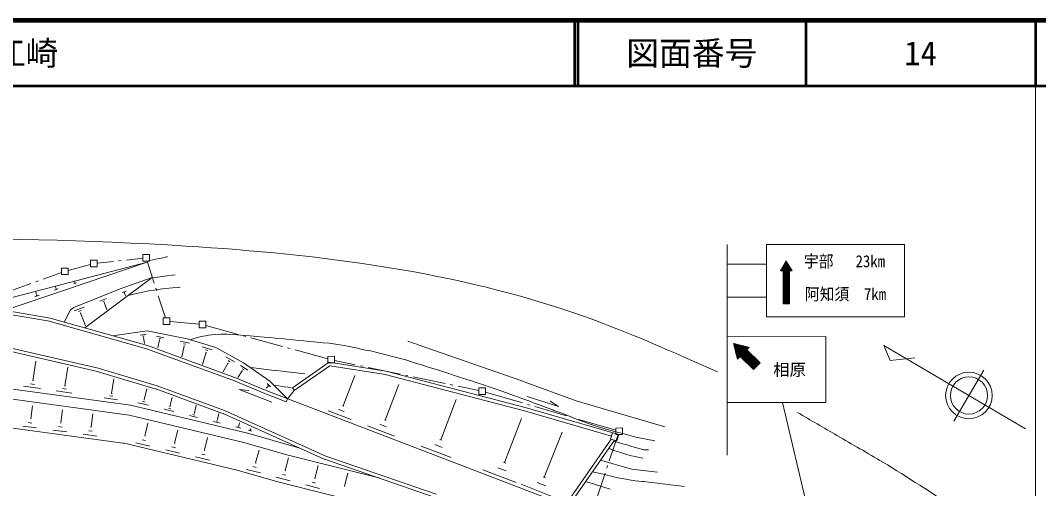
# Model space of a CAD drawing. Units: millimetres, scale not verified. Extents: x 40000 to 680000, y 20000 to 380000.
# Drawn here: x 424234 to 579500, y 308643 to 380000 of the extents above; entities that cross this region are included whole.
import ezdxf
from ezdxf.enums import TextEntityAlignment as Align

# ---------------------------------------------------------------- set-up
doc = ezdxf.new("R2010")
doc.units = ezdxf.units.MM
doc.header["$LTSCALE"] = 1000
for name, color, linetype, lineweight in [('M-BGD', 7, 'Continuous', 13), ('M-BMK-ROW', 30, 'Continuous', 13), ('M-BMK-SRVR', 3, 'Continuous', 13), ('M-STR-HTXT', 7, 'Continuous', 13), ('M-STR-STRC', 7, 'Continuous', 13), ('M-TTL', 2, 'Continuous', 140), ('M-TTL-BAND', 7, 'Continuous', 13), ('M-TTL-LINE', 7, 'Continuous', 50)]:
    doc.layers.add(name, color=color, linetype=linetype, lineweight=lineweight)
doc.layers.add('M-TTL-TXT', color=7, linetype='Continuous')
doc.styles.add('ＭＳ ゴシック', font='')
doc.styles.get('ＭＳ ゴシック').set_extended_font_data('MS Gothic')

msp = doc.modelspace()

# ---------------------------------------------------------------- linework, layer by layer
at = {"layer": 'M-BGD'}
for p, q in [((443561, 343156), (419860, 336965)), ((443561, 343156), (421824, 335803)), ((443551, 343307), (444834, 343588)), ((444834, 343588), (445746, 343779)), ((445746, 343779), (446528, 343949)), ((446528, 343949), (446678, 343979)), ((432497, 340006), (432607, 340036)), ((432507, 340106), (432537, 340116)), ((432527, 340106), (432517, 340116)), ((444324, 340811), (434063, 333141)), ((444324, 340811), (439433, 339106)), ((444374, 340791), (445547, 340942)), ((445547, 340942), (446559, 341073)), ((446559, 341073), (447441, 341183)), ((447441, 341183), (447822, 341233)), ((426695, 338240), (426584, 338571)), ((429461, 338892), (430002, 339073)), ((429651, 339193), (429591, 339373)), ((429621, 339063), (429761, 339113)), ((429641, 339193), (429671, 339203)), ((432367, 339855), (432798, 340006)), ((439433, 339106), (432388, 336257)), ((440345, 338755), (439754, 338535)), ((440165, 338555), (440015, 338495)), ((441909, 338375), (442901, 338586)), ((442901, 338586), (443773, 338767)), ((443773, 338767), (444615, 338907)), ((444615, 338907), (445537, 339028)), ((445537, 339028), (446369, 339128)), ((446369, 339128), (447441, 339229)), ((447441, 339229), (448394, 339299)), ((448394, 339299), (448624, 339319)), ((411841, 336962), (428670, 334151)), ((411891, 337464), (428760, 334642)), ((426464, 337889), (427096, 338100)), ((426655, 338090), (426815, 338140)), ((426675, 338240), (426715, 338250)), ((437369, 337622), (436357, 337231)), ((437068, 337271), (436808, 337181)), ((437049, 337030), (436988, 337010)), ((437018, 337020), (437440, 335908)), ((440155, 338415), (440115, 338405)), ((440135, 338405), (440276, 338034)), ((440686, 338094), (441909, 338375)), ((431877, 335876), (430916, 334032)), ((432388, 336257), (431877, 335876)), ((433942, 336308), (432438, 335736)), ((433491, 335797), (433120, 335656)), ((433471, 335446), (433371, 335406)), ((433421, 335426), (434173, 333461)), ((443485, 329956), (428620, 334161)), ((443615, 330438), (428760, 334642)), ((438283, 331949), (443585, 332693)), ((443585, 332693), (449689, 331472)), ((442502, 332031), (443414, 332161)), ((442873, 331901), (443104, 331931)), ((442984, 331730), (443044, 331730)), ((443014, 331730), (443144, 330768)), ((444978, 331881), (446121, 331641)), ((445449, 331300), (445199, 330077)), ((445359, 331561), (445640, 331501)), ((445419, 331310), (445489, 331300)), ((448617, 331121), (450030, 330820)), ((449088, 330720), (449439, 330650)), ((449689, 331472), (454039, 330170)), ((450912, 331592), (450100, 331342)), ((451784, 331803), (450912, 331592)), ((452756, 331984), (451784, 331803)), ((452926, 332014), (452756, 331984)), ((453928, 332145), (452926, 332014)), ((454810, 332195), (453928, 332145)), ((455692, 332175), (454810, 332195)), ((456665, 332115), (455692, 332175)), ((457867, 332036), (456665, 332115)), ((457857, 332036), (459200, 331926)), ((459200, 331926), (460363, 331826)), ((460363, 331826), (461385, 331736)), ((461385, 331736), (462297, 331656)), ((462297, 331656), (463149, 331576)), ((463149, 331576), (463981, 331496)), ((463981, 331496), (464833, 331416)), ((464833, 331416), (465755, 331316)), ((465755, 331316), (466768, 331217)), ((466768, 331217), (467399, 331147)), ((467399, 331147), (468492, 331047)), ((468492, 331047), (469474, 330957)), ((469474, 330957), (470406, 330877)), ((470406, 330877), (471318, 330787)), ((471318, 330787), (472280, 330667)), ((483305, 331101), (484177, 330811)), ((484177, 330811), (484829, 330591)), ((435979, 326506), (419992, 330190)), ((436089, 326997), (420102, 330671)), ((457028, 325029), (443445, 329966)), ((457198, 325501), (443615, 330438)), ((449208, 330399), (448848, 328725)), ((449158, 330409), (449248, 330399)), ((451954, 330260), (453498, 329809)), ((452546, 329418), (452005, 327564)), ((452446, 329779), (452827, 329669)), ((452496, 329428), (452596, 329398)), ((454039, 330170), (458270, 327816)), ((472280, 330667), (473323, 330497)), ((473323, 330497), (473614, 330447)), ((473614, 330447), (474606, 330257)), ((474606, 330257), (475448, 330087)), ((475448, 330087), (476370, 329866)), ((476370, 329866), (477372, 329616)), ((483356, 328145), (477402, 329686)), ((484889, 330571), (500687, 325093)), ((426147, 325090), (426578, 328067)), ((455914, 327805), (455113, 326412)), ((455563, 328717), (456886, 327956)), ((455874, 327825), (455964, 327785)), ((455904, 328166), (456235, 327976)), ((458270, 327816), (462259, 325041)), ((471299, 327890), (465718, 324010)), ((479979, 326540), (471299, 327890)), ((482986, 328245), (484279, 327834)), ((484279, 327834), (485411, 327484)), ((431039, 324310), (431449, 327156)), ((435949, 326516), (444931, 323823)), ((436089, 326997), (445071, 324304)), ((458069, 326593), (457408, 325571)), ((457809, 327385), (458901, 326684)), ((458039, 326613), (458110, 326573)), ((458079, 326904), (458350, 326724)), ((459322, 327085), (460655, 326935)), ((460655, 326935), (461708, 326815)), ((461708, 326815), (462580, 326715)), ((462580, 326715), (463351, 326635)), ((463351, 326635), (464103, 326545)), ((464103, 326545), (464935, 326455)), ((464935, 326455), (465917, 326345)), ((465917, 326345), (467160, 326205)), ((471430, 327359), (465998, 323599)), ((467160, 326205), (467601, 326155)), ((479899, 326049), (471430, 327359)), ((501229, 320994), (479979, 326540)), ((485411, 327484), (486414, 327174)), ((486414, 327174), (487306, 326893)), ((487306, 326893), (488148, 326633)), ((488148, 326633), (488940, 326382)), ((488940, 326382), (489742, 326122)), ((489742, 326122), (490584, 325852)), ((441052, 321336), (416325, 324726)), ((425757, 324629), (426398, 324529)), ((426067, 325110), (426228, 325080)), ((438145, 323159), (438465, 325395)), ((461508, 323137), (457008, 325039)), ((461709, 323598), (457198, 325501)), ((461849, 324640), (462370, 324139)), ((462259, 325041), (464976, 322346)), ((473446, 321246), (475219, 325877)), ((501099, 320503), (479849, 326059)), ((490584, 325852), (491486, 325551)), ((491486, 325551), (492488, 325221)), ((492488, 325221), (492869, 325101)), ((492869, 325101), (493911, 324750)), ((493911, 324750), (494854, 324440)), ((508976, 322009), (500657, 325053)), ((440842, 319823), (416115, 323213)), ((424714, 324248), (427290, 323878)), ((429716, 323528), (432092, 323188)), ((430668, 323879), (431270, 323789)), ((430959, 324320), (431109, 324300)), ((438085, 323159), (438215, 323149)), ((443127, 322179), (443537, 323873)), ((444900, 323833), (455205, 320058)), ((445071, 324304), (455375, 320529)), ((457579, 323747), (459073, 323577)), ((457579, 323747), (462581, 321794)), ((464776, 321885), (461528, 323137)), ((461909, 324179), (461709, 323969)), ((508390, 305692), (461709, 323598)), ((461889, 324199), (461929, 324169)), ((461949, 324349), (462069, 324219)), ((463653, 324300), (462901, 324400)), ((464445, 324180), (463653, 324300)), ((465517, 324030), (464445, 324180)), ((465998, 323599), (464976, 322346)), ((465718, 324010), (465998, 323599)), ((479871, 319083), (481944, 324506)), ((495736, 324140), (496608, 323839)), ((496608, 323839), (497520, 323529)), ((497520, 323529), (498512, 323178)), ((498512, 323178), (498873, 323048)), ((498873, 323048), (499916, 322678)), ((437013, 322487), (439058, 322187)), ((437835, 322778), (438346, 322708)), ((442155, 321727), (443769, 321337)), ((442836, 321908), (443247, 321808)), ((443067, 322189), (443177, 322159)), ((447046, 321138), (447397, 322541)), ((464976, 322346), (464776, 321885)), ((488341, 316059), (490685, 322204)), ((499916, 322678), (500858, 322327)), ((500858, 322327), (501740, 322007)), ((501519, 322658), (506311, 321166)), ((501740, 322007), (502602, 321686)), ((502602, 321686), (503474, 321356)), ((505038, 321967), (506311, 321166)), ((508976, 322009), (522478, 318064)), ((425819, 319297), (426089, 321251)), ((430419, 318677), (430679, 320651)), ((435020, 318067), (435290, 320041)), ((458644, 317132), (441052, 321336)), ((446174, 320736), (447628, 320376)), ((446796, 320897), (447157, 320807)), ((447006, 321148), (447096, 321128)), ((450544, 319916), (450855, 319846)), ((450725, 320136), (450805, 320116)), ((450765, 320126), (451065, 321359)), ((454283, 319175), (454513, 320097)), ((470582, 313137), (455175, 320068)), ((470792, 313598), (455375, 320529)), ((471171, 320514), (474659, 319192)), ((472745, 320715), (473617, 320384)), ((473336, 321286), (473556, 321206)), ((504397, 319542), (501089, 320513)), ((504537, 320023), (501229, 320994)), ((503474, 321356), (504406, 321005)), ((504406, 321005), (505429, 320625)), ((515483, 316869), (504537, 320023)), ((505429, 320625), (505599, 320564)), ((505599, 320564), (506632, 320174)), ((506632, 320174), (507564, 319813)), ((440252, 315513), (413892, 319123)), ((425478, 318695), (425999, 318625)), ((425758, 319307), (425889, 319287)), ((430349, 318687), (430479, 318667)), ((458283, 315659), (440842, 319823)), ((443209, 316656), (443689, 318631)), ((450023, 319785), (451256, 319475)), ((453662, 318884), (454694, 318624)), ((454103, 318995), (454363, 318935)), ((454243, 319185), (454313, 319165)), ((457541, 318234), (457651, 318655)), ((479040, 318461), (480072, 318061)), ((479741, 319133), (480002, 319033)), ((498075, 312604), (500628, 319310)), ((514380, 316658), (504397, 319542)), ((507564, 319813), (508436, 319473)), ((508436, 319473), (509298, 319142)), ((509298, 319142), (510170, 318812)), ((510170, 318812), (511112, 318481)), ((511112, 318481), (512165, 318131)), ((424596, 318174), (426701, 317894)), ((429187, 317554), (431302, 317274)), ((430069, 318085), (430590, 318005)), ((433787, 316934), (435902, 316644)), ((434669, 317465), (435200, 317385)), ((434950, 318067), (435080, 318057)), ((447760, 315565), (448230, 317540)), ((457100, 318034), (457842, 317853)), ((457411, 318114), (457601, 318064)), ((457521, 318244), (457571, 318234)), ((458704, 317122), (466833, 314829)), ((459004, 317553), (459536, 317383)), ((459235, 317593), (459375, 317553)), ((459315, 317684), (459355, 317674)), ((459335, 317684), (459375, 317824)), ((477185, 318220), (481295, 316658)), ((504119, 310381), (506833, 317257)), ((512165, 318131), (512185, 318131)), ((512185, 318131), (513207, 317811)), ((513207, 317811), (514110, 317560)), ((514110, 317560), (515012, 317320)), ((514521, 317139), (514240, 316177)), ((515012, 317320), (516034, 317050)), ((515203, 315907), (515483, 316869)), ((516034, 317050), (516094, 317030)), ((516094, 317030), (517026, 316779)), ((517026, 316779), (517898, 316539)), ((457282, 311439), (439842, 315613)), ((441856, 315643), (443961, 315133)), ((442798, 316085), (443329, 315955)), ((443149, 316666), (443279, 316636)), ((447689, 315585), (447820, 315555)), ((452300, 314484), (452771, 316459)), ((458283, 315659), (464869, 313796)), ((487430, 315367), (488562, 314926)), ((488201, 316109), (488482, 316009)), ((514340, 316157), (507859, 306884)), ((514842, 316007), (508430, 306834)), ((514240, 316177), (515203, 315907)), ((514741, 315867), (515914, 315526)), ((515914, 315526), (516736, 315296)), ((516736, 315296), (517478, 315076)), ((517898, 316539), (518580, 316359)), ((518590, 316359), (520996, 315939)), ((446407, 314552), (448512, 314052)), ((447339, 314994), (447870, 314874)), ((451889, 313913), (452411, 313783)), ((452240, 314494), (452370, 314464)), ((460108, 312562), (460629, 314527)), ((464869, 313796), (479072, 310213)), ((485365, 315106), (489926, 313363)), ((514040, 314744), (514672, 314443)), ((517478, 315076), (518410, 314805)), ((518410, 314805), (519152, 314595)), ((450947, 313471), (453052, 312971)), ((460048, 312582), (460179, 312542)), ((464629, 311381), (465140, 313345)), ((469150, 310190), (469660, 312154)), ((487482, 307309), (470632, 313127)), ((487642, 307780), (470792, 313598)), ((497914, 312664), (498235, 312544)), ((512738, 312990), (513921, 312639)), ((513921, 312639), (514763, 312389)), ((514763, 312389), (515494, 312179)), ((515494, 312179), (516356, 311918)), ((457112, 311489), (463698, 309627)), ((458736, 311579), (460831, 311029)), ((459688, 312001), (460209, 311861)), ((464198, 310819), (464730, 310679)), ((464559, 311391), (464699, 311361)), ((473670, 309008), (474181, 310973)), ((494747, 311531), (499850, 309588)), ((497043, 311822), (498326, 311341)), ((511486, 311205), (512638, 310925)), ((512638, 310925), (513490, 310725)), ((513490, 310725), (514392, 310524)), ((516356, 311918), (517469, 311598)), ((517449, 311598), (521398, 311138)), ((463256, 310398), (465351, 309848)), ((463698, 309627), (478011, 306013)), ((467767, 309217), (469862, 308666)), ((468719, 309638), (469250, 309498)), ((469080, 310210), (469210, 310180)), ((473600, 309028), (473731, 308998)), ((500611, 309297), (505944, 307194)), ((503037, 309579), (504370, 309048)), ((503949, 310441), (504289, 310311)), ((510514, 309701), (511636, 309351)), ((511636, 309351), (512408, 309111)), ((512408, 309111), (513210, 308850)), ((514392, 310524), (514653, 310464)), ((514653, 310464), (515655, 310254)), ((515655, 310254), (516577, 310074)), ((516577, 310074), (517079, 309984)), ((517079, 309984), (518011, 309854)), ((518011, 309854), (519023, 309734)), ((519023, 309734), (519183, 309724)), ((525488, 308984), (519254, 309714)), ((513210, 308850), (514162, 308550))]:
    msp.add_line(p, q, dxfattribs=at)
for centre, radius, start, end in [((524456, 341588), 28795, 250.16978, 259.34433), ((516834, 260101), 54534, 86.65007, 87.66356)]:
    msp.add_arc(centre, radius, start, end, dxfattribs=at)
at = {"layer": 'M-BMK-ROW'}
for p, q in [((434932, 343434), (435934, 343435)), ((434932, 342432), (434932, 343434)), ((435934, 343435), (435934, 342432)), ((435934, 342994), (438423, 343263)), ((439218, 343349), (439616, 343392)), ((440411, 343478), (442900, 343748)), ((442900, 343297), (442900, 344299)), ((442900, 344299), (443902, 344299)), ((443902, 343297), (442900, 343297)), ((443561, 343297), (444652, 339934)), ((443902, 344299), (443902, 343297)), ((430502, 342260), (431504, 342261)), ((430502, 341258), (430502, 342260)), ((431504, 341890), (434932, 342803)), ((431504, 342261), (431505, 341258)), ((435934, 342432), (434932, 342432)), ((426576, 340172), (426952, 340307)), ((427706, 340577), (430502, 341579)), ((431505, 341258), (430502, 341258)), ((423026, 338900), (425823, 339902)), ((444899, 339173), (445023, 338792)), ((445269, 338031), (446360, 334668)), ((446030, 333666), (446030, 334668)), ((446030, 334668), (447032, 334668)), ((447032, 334668), (447032, 333666)), ((447032, 334117), (451492, 333687)), ((451492, 334138), (452494, 334139)), ((451493, 333136), (451492, 334138)), ((452494, 334139), (452495, 333136)), ((447032, 333666), (446030, 333666)), ((452495, 333136), (451493, 333136)), ((452495, 333497), (457464, 332146)), ((458236, 331936), (458622, 331831)), ((459394, 331621), (464219, 330308)), ((464991, 330098), (465377, 329993)), ((466149, 329783), (471119, 328432)), ((471118, 328802), (472121, 328803)), ((471119, 327800), (471118, 328802)), ((472121, 327800), (471119, 327800)), ((472121, 328803), (472121, 327800)), ((472121, 328191), (475304, 327529)), ((476088, 327366), (476479, 327285)), ((477262, 327122), (482158, 326103)), ((482941, 325940), (483332, 325859)), ((484116, 325696), (489011, 324677)), ((489794, 324515), (490186, 324433)), ((490969, 324270), (494152, 323608)), ((494153, 323006), (494152, 324009)), ((494152, 324009), (495154, 324009)), ((495155, 323007), (494153, 323006)), ((494854, 324440), (495736, 324140)), ((495154, 324009), (495155, 323007)), ((495155, 323358), (500775, 321710)), ((501543, 321485), (501926, 321372)), ((502694, 321147), (507492, 319741)), ((508260, 319516), (508644, 319403)), ((509411, 319178), (515032, 317531)), ((514038, 312901), (515373, 316879)), ((515032, 317881), (516034, 317882)), ((515032, 316879), (515032, 317881)), ((516034, 316879), (515032, 316879)), ((516034, 317882), (516034, 316879)), ((513657, 311763), (513784, 312142)), ((512068, 307026), (513402, 311004))]:
    msp.add_line(p, q, dxfattribs=at)
at = {"layer": 'M-BMK-SRVR'}
for p, q in [((577513, 317761), (555910, 330463)), ((555910, 330463), (556863, 328148)), ((556863, 328148), (560602, 328580)), ((566578, 318940), (571146, 326719))]:
    msp.add_line(p, q, dxfattribs=at)
for radius in [3548, 2836]:
    msp.add_circle((568872, 322839), radius, dxfattribs=at)
at = {"layer": 'M-STR-HTXT'}
for points, knots in [([(66199, 329007), (108404, 327248), (150608, 325489), (192221, 330632), (223655, 334517), (254752, 342341), (286296, 345252), (310686, 347503), (335343, 346816), (359894, 346744), (389770, 346656), (419489, 347479), (449471, 345609), (470028, 344326), (490710, 341778), (509967, 334964), (516944, 332495), (523733, 329467), (530522, 326439)], [0, 0, 0, 0, 1, 1, 1, 2, 2, 2, 3, 3, 3, 4, 4, 4, 5, 5, 5, 6, 6, 6, 6]), ([(578562, 297906), (574702, 300441), (570842, 302976), (566980, 305510), (563262, 307950), (559541, 310389), (555732, 312681), (553425, 314070), (551084, 315405), (548751, 316750), (546744, 317908), (544741, 319073), (542739, 320238)], [0, 0, 0, 0, 1, 1, 1, 2, 2, 2, 3, 3, 3, 4, 4, 4, 4])]:
    msp.add_open_spline(points, degree=3, knots=knots, dxfattribs=at)
at = {"layer": 'M-STR-STRC'}
for p, q in [((532001, 345830), (532011, 313757)), ((538015, 345832), (559063, 345839)), ((538015, 345832), (538018, 334807)), ((559063, 345839), (559066, 334814)), ((541023, 343327), (540121, 341824)), ((540773, 342911), (541085, 343223)), ((541324, 342819), (540945, 343198)), ((540985, 343264), (541032, 343311)), ((541118, 343167), (540998, 343286)), ((541023, 343327), (541915, 341824)), ((532002, 342823), (538016, 342825)), ((540321, 341824), (540121, 341824)), ((540138, 341851), (541243, 342956)), ((540198, 341824), (540150, 341872)), ((540340, 341824), (540203, 341960)), ((540251, 341824), (541295, 342868)), ((540481, 341824), (540256, 342049)), ((541524, 340922), (540309, 342137)), ((540522, 341824), (540321, 341824)), ((540349, 342205), (541190, 343045)), ((541524, 341063), (540362, 342226)), ((540393, 341824), (541348, 342779)), ((541524, 341205), (540415, 342314)), ((541524, 341346), (540468, 342402)), ((541524, 341488), (540521, 342491)), ((540522, 341811), (541401, 342690)), ((540522, 341670), (541453, 342601)), ((540522, 341529), (541506, 342513)), ((540522, 341387), (541559, 342424)), ((540522, 341246), (541612, 342335)), ((540522, 341104), (541664, 342247)), ((540522, 340963), (541717, 342158)), ((540522, 341824), (540523, 339819)), ((540522, 340822), (541524, 341824)), ((541525, 340780), (540522, 341783)), ((540522, 340680), (541524, 341682)), ((541525, 340639), (540522, 341641)), ((540561, 342558), (541137, 343134)), ((541524, 341629), (540574, 342579)), ((541524, 341770), (540627, 342668)), ((541612, 341824), (540680, 342756)), ((541754, 341824), (540733, 342844)), ((541895, 341824), (540786, 342933)), ((541738, 342122), (540839, 343021)), ((541531, 342471), (540892, 343110)), ((541524, 341824), (541770, 342069)), ((541525, 339819), (541524, 341824)), ((541524, 341824), (541715, 341824)), ((541666, 341824), (541822, 341980)), ((541715, 341824), (541915, 341824)), ((541807, 341824), (541875, 341892)), ((540522, 340539), (541524, 341541)), ((541525, 340497), (540522, 341500)), ((540522, 340398), (541524, 341400)), ((541525, 340356), (540522, 341358)), ((540522, 340256), (541524, 341258)), ((541525, 340214), (540522, 341217)), ((540522, 340115), (541524, 341117)), ((541525, 340073), (540522, 341075)), ((540522, 339973), (541524, 340975)), ((541525, 339931), (540522, 340934)), ((541525, 339790), (540522, 340793)), ((541525, 339649), (540522, 340651)), ((541525, 339507), (540522, 340510)), ((541525, 339366), (540522, 340368)), ((541525, 339224), (540522, 340227)), ((541525, 339083), (540522, 340085)), ((540523, 339832), (541524, 340834)), ((540523, 339691), (541525, 340693)), ((540523, 339549), (541525, 340551)), ((540523, 339408), (541525, 340410)), ((540523, 339267), (541525, 340269)), ((540523, 339125), (541525, 340127)), ((541525, 338941), (540522, 339944)), ((540523, 338984), (541525, 339986)), ((540523, 338842), (541525, 339844)), ((540523, 336812), (540523, 339819)), ((541525, 338800), (540523, 339802)), ((540523, 338701), (541525, 339703)), ((541525, 338658), (540523, 339661)), ((540523, 338560), (541525, 339562)), ((541525, 338517), (540523, 339519)), ((540523, 338418), (541525, 339420)), ((541525, 338375), (540523, 339378)), ((540523, 338277), (541525, 339279)), ((541525, 338234), (540523, 339236)), ((540523, 338136), (541525, 339137)), ((541525, 338092), (540523, 339095)), ((540523, 337994), (541525, 338996)), ((541525, 337951), (540523, 338954)), ((540523, 337853), (541525, 338855)), ((541525, 337809), (540523, 338812)), ((540523, 337711), (541525, 338713)), ((541525, 337668), (540523, 338671)), ((540523, 337570), (541525, 338572)), ((541526, 337527), (540523, 338529)), ((541525, 339819), (541526, 336813)), ((538017, 337814), (532004, 337812)), ((540523, 337429), (541525, 338431)), ((541526, 337385), (540523, 338388)), ((540523, 337287), (541525, 338289)), ((541526, 337244), (540523, 338246)), ((540523, 337146), (541525, 338148)), ((541526, 337102), (540523, 338105)), ((540523, 337005), (541525, 338006)), ((541526, 336961), (540523, 337963)), ((540523, 336863), (541525, 337865)), ((541526, 336819), (540523, 337822)), ((541391, 336813), (540523, 337680)), ((541250, 336812), (540523, 337539)), ((541108, 336812), (540523, 337397)), ((540967, 336812), (540523, 337256)), ((540825, 336812), (540523, 337114)), ((540684, 336812), (540523, 336973)), ((540614, 336812), (541525, 337724)), ((540755, 336812), (541526, 337582)), ((540897, 336812), (541526, 337441)), ((541038, 336812), (541526, 337300)), ((541180, 336812), (541526, 337158)), ((541321, 336813), (541526, 337017)), ((540543, 336812), (540523, 336832)), ((541526, 336813), (540523, 336812)), ((541463, 336813), (541526, 336875)), ((538018, 334807), (559066, 334814)), ((532006, 331798), (547040, 331803)), ((532009, 321775), (532006, 331798)), ((532978, 330766), (533580, 328361)), ((532978, 330766), (535384, 330166)), ((533005, 330660), (533084, 330740)), ((536497, 327269), (533008, 330759)), ((547040, 331803), (547043, 321780)), ((536427, 327199), (533018, 330607)), ((533033, 330547), (533197, 330711)), ((533061, 330434), (533311, 330683)), ((536356, 327128), (533065, 330419)), ((533090, 330321), (533424, 330655)), ((536285, 327057), (533112, 330230)), ((533118, 330208), (533537, 330627)), ((533146, 330095), (533650, 330598)), ((536215, 326986), (533160, 330041)), ((533175, 329982), (533763, 330570)), ((536568, 327340), (533196, 330712)), ((533203, 329868), (533876, 330542)), ((536144, 326916), (533207, 329853)), ((533231, 329755), (533990, 330514)), ((536073, 326845), (533254, 329664)), ((533260, 329642), (534103, 330485)), ((533288, 329529), (534216, 330457)), ((533998, 328779), (533301, 329475)), ((533316, 329416), (534329, 330429)), ((533345, 329303), (534442, 330401)), ((533927, 328708), (533349, 329287)), ((533373, 329190), (534555, 330372)), ((536639, 327411), (533385, 330665)), ((533401, 329077), (534669, 330344)), ((533429, 328964), (534782, 330316)), ((533458, 328850), (534895, 330288)), ((533486, 328737), (535008, 330259)), ((533514, 328624), (535121, 330231)), ((533543, 328511), (535234, 330203)), ((533571, 328398), (535348, 330175)), ((536709, 327482), (533573, 330618)), ((536780, 327552), (533762, 330571)), ((536851, 327623), (533950, 330523)), ((534059, 328744), (535061, 329747)), ((534130, 328674), (535132, 329676)), ((536921, 327694), (534139, 330476)), ((534200, 328603), (535203, 329605)), ((534271, 328532), (535273, 329535)), ((536992, 327765), (534327, 330429)), ((534342, 328462), (535344, 329464)), ((534413, 328391), (535415, 329393)), ((534483, 328320), (535486, 329323)), ((535058, 329840), (534516, 330382)), ((534554, 328250), (535556, 329252)), ((534625, 328179), (535627, 329181)), ((535129, 329911), (534704, 330335)), ((535200, 329981), (534893, 330288)), ((535384, 330166), (535013, 329795)), ((537018, 327791), (535013, 329795)), ((535270, 330052), (535081, 330241)), ((535341, 330123), (535270, 330194)), ((533857, 328637), (533396, 329098)), ((533786, 328567), (533443, 328910)), ((533715, 328496), (533490, 328721)), ((533645, 328425), (533537, 328532)), ((534011, 328792), (533580, 328361)), ((536016, 326788), (534011, 328792)), ((534695, 328108), (535698, 329110)), ((534766, 328038), (535768, 329040)), ((534837, 327967), (535839, 328969)), ((534908, 327896), (535910, 328898)), ((534978, 327825), (535981, 328828)), ((535049, 327755), (536051, 328757)), ((535120, 327684), (536122, 328686)), ((535191, 327613), (536193, 328616)), ((535261, 327543), (536264, 328545)), ((535332, 327472), (536334, 328474)), ((535403, 327401), (536405, 328404)), ((535474, 327331), (536476, 328333)), ((535544, 327260), (536547, 328262)), ((535615, 327189), (536617, 328192)), ((535686, 327119), (536688, 328121)), ((535756, 327048), (536759, 328050)), ((535827, 326977), (536829, 327979)), ((535898, 326906), (536900, 327909)), ((535969, 326836), (536971, 327838)), ((536016, 326788), (537018, 327791)), ((547043, 321780), (532009, 321775)), ((554127, 263711), (540468, 321778))]:
    msp.add_line(p, q, dxfattribs=at)
at = {"layer": 'M-TTL'}
msp.add_line((680000, 380000), (40000, 380000), dxfattribs=at)
at = {"layer": 'M-TTL-BAND'}
msp.add_line((579000, 20000), (579000, 370000), dxfattribs=at)
at = {"layer": 'M-TTL-LINE'}
for p, q in [((508747, 380000), (508747, 370000)), ((509247, 380000), (509247, 370000)), ((543997, 380000), (543997, 370000)), ((579000, 380000), (579000, 370000)), ((40000, 370000), (680000, 370000))]:
    msp.add_line(p, q, dxfattribs=at)

# ---------------------------------------------------------------- texts
at = {"layer": 'M-STR-STRC', "style": 'ＭＳ ゴシック', "width": 0.9}
for s, p in [('宇部\u3000 23km', (543717, 341825)), ('阿知須\u30007km', (543869, 336814))]:
    msp.add_text(s, height=1833, rotation=0.018, dxfattribs=at).set_placement(p, align=Align.BOTTOM_LEFT)
at = {"layer": 'M-STR-STRC', "style": 'ＭＳ ゴシック'}
msp.add_text('相原', height=1833, rotation=0.018, dxfattribs=at).set_placement((539024, 325305), align=Align.BOTTOM_LEFT)
at = {"layer": 'M-TTL-TXT', "style": 'ＭＳ ゴシック'}
msp.add_text('山口市江崎', height=3666, dxfattribs=at).set_placement((405024, 375000), align=Align.MIDDLE_LEFT)
for s, p in [('図面番号', (526622, 375000)), ('14', (561497, 375000))]:
    msp.add_text(s, height=3666, dxfattribs=at).set_placement(p, align=Align.MIDDLE_CENTER)

doc.saveas('drawing.dxf')
